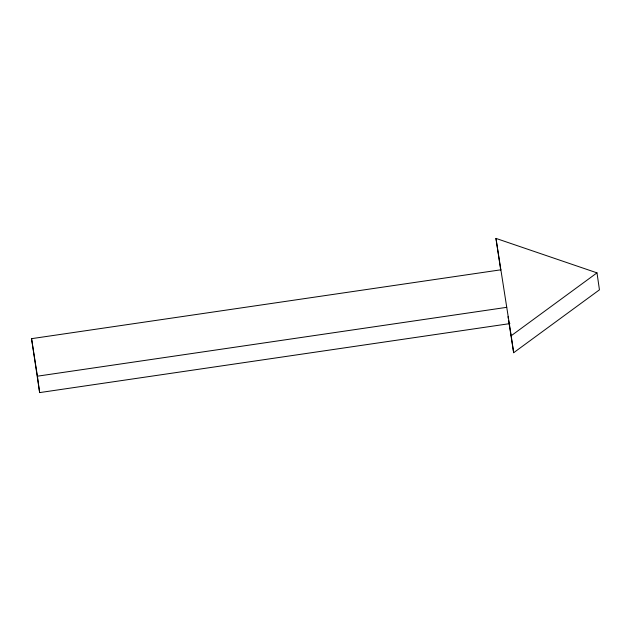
<?xml version="1.0" encoding="UTF-8"?>
<svg xmlns="http://www.w3.org/2000/svg" width="631" height="631" viewBox="0 0 631 631"><rect width="100%" height="100%" fill="white"/><g stroke="black" fill="none" stroke-linecap="round" stroke-linejoin="round"><path stroke-width="0.95" d="M513.658 352.713L511.197 335.747L596.989 272.86L599.45 289.826L513.658 352.713L508.625 320.595M509.927 323.6L39.635 392.6L31.55 338.666L500.864 269.808M39.635 392.6L37.426 376.186L506.74 307.329M500.698 269.973L495.958 238.4L596.989 272.86M495.958 238.4L511.197 335.747M508.018 316.699L508.326 318.647M31.55 338.666L37.426 376.186"/></g></svg>
